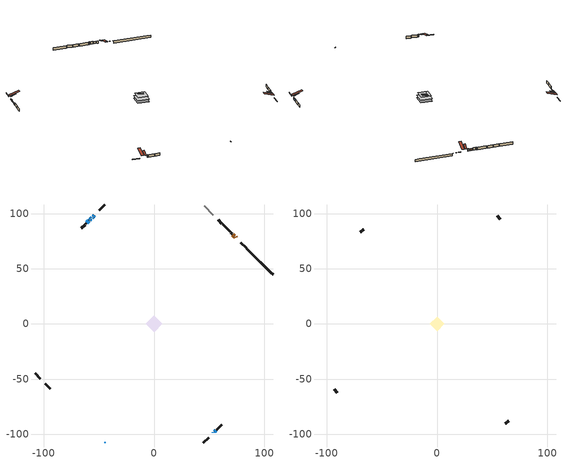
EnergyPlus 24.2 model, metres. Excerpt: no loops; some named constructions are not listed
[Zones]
conditioned space
 floor adiabatic (AdiabaticFloorConstruction): -7.49,0 0,7.49 7.49,0 0,-7.49 z0.45
 floor foundation (Slab1 construction): -7.49,0 0,7.49 7.49,0 0,-7.49 z-1.91
 wall outside (RimJoist1 construction): 44.65,-107.78 49.48,-102.95 / -107.78,-44.65 -102.95,-49.48 / -44.65,107.78 -49.48,102.95 / 83.53,68.9 78.69,73.74 z0.45:0.75
 wall outside (AdiabaticWallConstruction 1): 72.77,79.66 71.46,80.98 z0.45:2.48
 wall outside (AdiabaticWallConstruction): -54.08,98.35 -55.11,97.32 z0.45:1.59; -55.76,96.67 -56.57,95.86 z0.45:2.2; -57.23,95.2 -58.25,94.18 z0.45:1.47; 54.08,-98.35 54.26,-98.17 z0.45:2.48; 54.92,-97.51 56.14,-96.29 z0.45:2.18; -58.91,93.52 -60.71,91.72 z0.45:0.81
 wall outside (Wall2 construction): 56.8,-95.63 57.11,-95.32 / -98.35,-54.08 -98.04,-54.39 / -61.37,91.07 -61.67,90.76 / 68.9,83.53 68.59,83.84 z0.45:2.89
 wall outside (Wall4 construction): 57.77,-94.67 61.21,-91.22 / -97.38,-55.05 -93.94,-58.49 / -62.33,90.1 -65.77,86.66 / 61.57,90.86 58.13,94.3 z0.45:2.89
 wall foundation (FoundationWall1 construction): 84.18,68.25,-1.91 84.18,68.25,0.45 105.42,47.01,0.45 105.42,47.01,0.18 107.78,44.65,0.18 107.78,44.65,-1.91
 wall othersidecoefficients (AdiabaticWallConstruction 1): 74.09,78.34 73.43,79 z0.45:2.48
 wall othersidecoefficients (Wall1 construction): 70.8,81.63 69.56,82.87 z0.45:2.89
 wall othersidecoefficients (Wall3 construction): 67.94,84.49 62.23,90.2 z0.45:2.89
 wall adiabatic (Wall7 construction): 53.72,98.71 45.3,107.13 z0.45:2.89
 window (WindowConstruction): -54.08,98.35 -55.11,97.32 z0.45:1.59
 window (WindowConstruction 1): -55.76,96.67 -56.57,95.86 z0.45:2.2
 window (WindowConstruction 2): -57.23,95.2 -58.25,94.18 z0.45:1.46
 window (WindowConstruction 3): 54.08,-98.35 54.26,-98.17 z0.45:2.48
 window (WindowConstruction 4): 54.92,-97.51 56.14,-96.29 z0.45:2.18
 window (WindowConstruction 5): -58.91,93.52 -60.71,91.72 z0.45:0.81
 door inside (Door): 74.09,78.34 73.43,79 z0.45:2.48
 door (Door 1): 72.77,79.66 71.46,80.97 z0.45:2.48
 ceiling adiabatic (AdiabaticFloorConstruction): 0,-7.49 7.49,0 0,7.49 -7.49,0 z0.45
 roof outside (AdiabaticRoofConstruction): -43.94,-107.79,2.89 -43.94,-107.11,3.11 -44.65,-107.11,3.11 -44.65,-107.79,2.89
 skylight (SkylightConstruction): -43.94,-107.78,2.89 -43.94,-107.11,3.11 -44.65,-107.11,3.11 -44.65,-107.78,2.89
attic - vented
 floor to conditioned space (Floor1 construction Reversed): -6.47,0 0,6.47 6.47,0 0,-6.47 z2.89
 floor to conditioned space (Floor2 construction Reversed): -3.76,0 0,3.76 3.76,0 0,-3.76 z2.89
 wall outside (Wall5 construction): 61.87,-90.57 64.96,-87.47 / -93.28,-59.15 -90.18,-62.25 / -66.43,86 -69.53,82.9 / 57.47,94.96 54.37,98.06 z0.45:2.89
 roof outside (Roof1 construction): 51.8,-100.63,2.89 45.5,-94.32,5.86 43.84,-95.98,5.86 50.14,-102.29,2.89; -100.63,-51.8,2.89 -94.32,-45.5,5.86 -95.98,-43.84,5.86 -102.29,-50.14,2.89; -51.8,100.63,2.89 -45.5,94.32,5.86 -43.84,95.98,5.86 -50.14,102.29,2.89; 76.37,76.06,2.89 70.07,69.76,5.86 71.73,68.09,5.86 78.03,74.4,2.89
 roof outside (Roof2 construction): 53.43,-99,2.89 49.86,-95.43,4.99 48.89,-96.4,4.99 52.46,-99.97,2.89; -99,-53.43,2.89 -95.43,-49.86,4.99 -96.4,-48.89,4.99 -99.97,-52.46,2.89; -53.43,99,2.89 -49.86,95.43,4.99 -48.89,96.4,4.99 -52.46,99.97,2.89; 74.75,77.68,2.89 71.18,74.11,4.99 72.14,73.15,4.99 75.71,76.72,2.89
[Material] Roughness=Rough; Thermal Absorptance=0.9
Name | Thickness {m} | Conductivity {W/m-K} | Density {kg/m3} | Specific Heat {J/kg-K} | Solar Absorptance | Visible Absorptance
ceiling loosefill ins | 0.254 | 0.0480833 | 16.02 | 1046.75 | 0.7 | 0.7
ceiling stud and cavity | 0.1397 | 0.119125 | 65.682 | 1177.47 | 0.7 | 0.7
ceiling stud and cavity 1 | 0.1397 | 0.171725 | 65.682 | 1177.47 | 0.7 | 0.7
gypsum board | 0.0127 | 0.160291 | 801 | 837.4 | 0.6 | 0.6
[Construction]
Floor1 construction: ceiling loosefill ins, ceiling stud and cavity, gypsum board
Floor2 construction: ceiling loosefill ins, ceiling stud and cavity 1, gypsum board
[EnergyManagementSystem:OutputVariable] Type of Data in Variable=Summed; Update Frequency=ZoneTimestep
Name | EMS Variable | EMS Program or Subroutine | Units
loads_clg_ducts_annual_outvar; Energy Management System Output Variable 42 | loads_clg_ducts | component_loads_program | J
loads_clg_intgains_annual_outvar; Energy Management System Output Variable 43 | loads_clg_intgains | component_loads_program | J
loads_clg_lighting_annual_outvar; Energy Management System Output Variable 44 | loads_clg_lighting | component_loads_program | J
loads_htg_tot_annual_outvar; Energy Management System Output Variable 1; Energy Management System Output Variable 45 | loads_htg_tot | total_loads_program | J
loads_clg_tot_annual_outvar; Energy Management System Output Variable 2; Energy Management System Output Variable 46 | loads_clg_tot | total_loads_program | J
Energy Management System Output Variable 3 | htg_unmet_hours | unmet_hours_program | hr
Energy Management System Output Variable 4 | clg_unmet_hours | unmet_hours_program | hr
Energy Management System Output Variable 5 | loads_htg_roofs | component_loads_program | J
Energy Management System Output Variable 6 | loads_htg_ceilings | component_loads_program | J
Energy Management System Output Variable 7 | loads_htg_walls | component_loads_program | J
Energy Management System Output Variable 8 | loads_htg_rim_joists | component_loads_program | J
Energy Management System Output Variable 9 | loads_htg_foundation_walls | component_loads_program | J
Energy Management System Output Variable 10 | loads_htg_doors | component_loads_program | J
Energy Management System Output Variable 11 | loads_htg_windows_conduction | component_loads_program | J
Energy Management System Output Variable 12 | loads_htg_windows_solar | component_loads_program | J
Energy Management System Output Variable 13 | loads_htg_skylights_conduction | component_loads_program | J
Energy Management System Output Variable 14 | loads_htg_skylights_solar | component_loads_program | J
Energy Management System Output Variable 15 | loads_htg_floors | component_loads_program | J
Energy Management System Output Variable 16 | loads_htg_slabs | component_loads_program | J
Energy Management System Output Variable 17 | loads_htg_internal_mass | component_loads_program | J
Energy Management System Output Variable 18 | loads_htg_infil | component_loads_program | J
Energy Management System Output Variable 19 | loads_htg_natvent | component_loads_program | J
Energy Management System Output Variable 20 | loads_htg_mechvent | component_loads_program | J
Energy Management System Output Variable 21 | loads_htg_whf | component_loads_program | J
Energy Management System Output Variable 22 | loads_htg_ducts | component_loads_program | J
Energy Management System Output Variable 23 | loads_htg_intgains | component_loads_program | J
Energy Management System Output Variable 24 | loads_htg_lighting | component_loads_program | J
Energy Management System Output Variable 25 | loads_clg_roofs | component_loads_program | J
Energy Management System Output Variable 26 | loads_clg_ceilings | component_loads_program | J
Energy Management System Output Variable 27 | loads_clg_walls | component_loads_program | J
Energy Management System Output Variable 28 | loads_clg_rim_joists | component_loads_program | J
Energy Management System Output Variable 29 | loads_clg_foundation_walls | component_loads_program | J
Energy Management System Output Variable 30 | loads_clg_doors | component_loads_program | J
Energy Management System Output Variable 31 | loads_clg_windows_conduction | component_loads_program | J
Energy Management System Output Variable 32 | loads_clg_windows_solar | component_loads_program | J
Energy Management System Output Variable 33 | loads_clg_skylights_conduction | component_loads_program | J
Energy Management System Output Variable 34 | loads_clg_skylights_solar | component_loads_program | J
Energy Management System Output Variable 35 | loads_clg_floors | component_loads_program | J
Energy Management System Output Variable 36 | loads_clg_slabs | component_loads_program | J
Energy Management System Output Variable 37 | loads_clg_internal_mass | component_loads_program | J
Energy Management System Output Variable 38 | loads_clg_infil | component_loads_program | J
Energy Management System Output Variable 39 | loads_clg_natvent | component_loads_program | J
Energy Management System Output Variable 40 | loads_clg_mechvent | component_loads_program | J
Energy Management System Output Variable 41 | loads_clg_whf | component_loads_program | J
[Schedule:Day:Interval]
interior lighting schedule day: No, 01:00, 0.108182, 04:00, 0.0901515, 05:00, 0.0991667, 06:00, 0.162273, 07:00, 0.270455, 08:00, 0.342576, 10:00, 0.369621, 11:00, 0.351591, 12:00, 0.333561, 13:00, 0.324545, 14:00, 0.31553, 15:00, 0.333561, 16:00, 0.369621, 17:00, 0.450758, 18:00, 0.585985, 19:00, 0.775303, 20:00, 0.955606, 21:00, 0.991667, 22:00, 0.712197, 23:00, 0.360606, 24:00, 0.162273
interior lighting schedule day 1: No, 01:00, 0.100909, 04:00, 0.0840909, 05:00, 0.0925, 06:00, 0.151364, 07:00, 0.252273, 08:00, 0.319545, 10:00, 0.344773, 11:00, 0.327955, 12:00, 0.311136, 13:00, 0.302727, 14:00, 0.294318, 15:00, 0.311136, 16:00, 0.344773, 17:00, 0.420455, 18:00, 0.546591, 19:00, 0.723182, 20:00, 0.891364, 21:00, 0.925, 22:00, 0.664318, 23:00, 0.336364, 24:00, 0.151364
interior lighting schedule day 2: No, 01:00, 0.0927273, 04:00, 0.0772727, 05:00, 0.085, 06:00, 0.139091, 07:00, 0.231818, 08:00, 0.293636, 10:00, 0.316818, 11:00, 0.301364, 12:00, 0.285909, 13:00, 0.278182, 14:00, 0.270455, 15:00, 0.285909, 16:00, 0.316818, 17:00, 0.386364, 18:00, 0.502273, 19:00, 0.664545, 20:00, 0.819091, 21:00, 0.85, 22:00, 0.610455, 23:00, 0.309091, 24:00, 0.139091
interior lighting schedule day 3: No, 01:00, 0.0845455, 04:00, 0.0704545, 05:00, 0.0775, 06:00, 0.126818, 07:00, 0.211364, 08:00, 0.267727, 10:00, 0.288864, 11:00, 0.274773, 12:00, 0.260682, 13:00, 0.253636, 14:00, 0.246591, 15:00, 0.260682, 16:00, 0.288864, 17:00, 0.352273, 18:00, 0.457955, 19:00, 0.605909, 20:00, 0.746818, 21:00, 0.775, 22:00, 0.556591, 23:00, 0.281818, 24:00, 0.126818
interior lighting schedule day 4: No, 01:00, 0.0763636, 04:00, 0.0636364, 05:00, 0.07, 06:00, 0.114545, 07:00, 0.190909, 08:00, 0.241818, 10:00, 0.260909, 11:00, 0.248182, 12:00, 0.235455, 13:00, 0.229091, 14:00, 0.222727, 15:00, 0.235455, 16:00, 0.260909, 17:00, 0.318182, 18:00, 0.413636, 19:00, 0.547273, 20:00, 0.674545, 21:00, 0.7, 22:00, 0.502727, 23:00, 0.254545, 24:00, 0.114545
interior lighting schedule day 5: No, 01:00, 0.0727273, 04:00, 0.0606061, 05:00, 0.0666667, 06:00, 0.109091, 07:00, 0.181818, 08:00, 0.230303, 10:00, 0.248485, 11:00, 0.236364, 12:00, 0.224242, 13:00, 0.218182, 14:00, 0.212121, 15:00, 0.224242, 16:00, 0.248485, 17:00, 0.30303, 18:00, 0.393939, 19:00, 0.521212, 20:00, 0.642424, 21:00, 0.666667, 22:00, 0.478788, 23:00, 0.242424, 24:00, 0.109091
interior lighting schedule day 6: No, 01:00, 0.0745455, 04:00, 0.0621212, 05:00, 0.0683333, 06:00, 0.111818, 07:00, 0.186364, 08:00, 0.236061, 10:00, 0.254697, 11:00, 0.242273, 12:00, 0.229848, 13:00, 0.223636, 14:00, 0.217424, 15:00, 0.229848, 16:00, 0.254697, 17:00, 0.310606, 18:00, 0.403788, 19:00, 0.534242, 20:00, 0.658485, 21:00, 0.683333, 22:00, 0.490758, 23:00, 0.248485, 24:00, 0.111818
interior lighting schedule day 7: No, 01:00, 0.08, 04:00, 0.0666667, 05:00, 0.0733333, 06:00, 0.12, 07:00, 0.2, 08:00, 0.253333, 10:00, 0.273333, 11:00, 0.26, 12:00, 0.246667, 13:00, 0.24, 14:00, 0.233333, 15:00, 0.246667, 16:00, 0.273333, 17:00, 0.333333, 18:00, 0.433333, 19:00, 0.573333, 20:00, 0.706667, 21:00, 0.733333, 22:00, 0.526667, 23:00, 0.266667, 24:00, 0.12
interior lighting schedule day 8: No, 01:00, 0.0890909, 04:00, 0.0742424, 05:00, 0.0816667, 06:00, 0.133636, 07:00, 0.222727, 08:00, 0.282121, 10:00, 0.304394, 11:00, 0.289545, 12:00, 0.274697, 13:00, 0.267273, 14:00, 0.259848, 15:00, 0.274697, 16:00, 0.304394, 17:00, 0.371212, 18:00, 0.482576, 19:00, 0.638485, 20:00, 0.78697, 21:00, 0.816667, 22:00, 0.586515, 23:00, 0.29697, 24:00, 0.133636
interior lighting schedule day 9: No, 01:00, 0.0972727, 04:00, 0.0810606, 05:00, 0.0891667, 06:00, 0.145909, 07:00, 0.243182, 08:00, 0.30803, 10:00, 0.332348, 11:00, 0.316136, 12:00, 0.299924, 13:00, 0.291818, 14:00, 0.283712, 15:00, 0.299924, 16:00, 0.332348, 17:00, 0.405303, 18:00, 0.526894, 19:00, 0.697121, 20:00, 0.859242, 21:00, 0.891667, 22:00, 0.640379, 23:00, 0.324242, 24:00, 0.145909
interior lighting schedule day 10: No, 01:00, 0.105455, 04:00, 0.0878788, 05:00, 0.0966667, 06:00, 0.158182, 07:00, 0.263636, 08:00, 0.333939, 10:00, 0.360303, 11:00, 0.342727, 12:00, 0.325152, 13:00, 0.316364, 14:00, 0.307576, 15:00, 0.325152, 16:00, 0.360303, 17:00, 0.439394, 18:00, 0.571212, 19:00, 0.755758, 20:00, 0.931515, 21:00, 0.966667, 22:00, 0.694242, 23:00, 0.351515, 24:00, 0.158182
interior lighting schedule day 11: No, 01:00, 0.109091, 04:00, 0.0909091, 05:00, 0.1, 06:00, 0.163636, 07:00, 0.272727, 08:00, 0.345455, 10:00, 0.372727, 11:00, 0.354545, 12:00, 0.336364, 13:00, 0.327273, 14:00, 0.318182, 15:00, 0.336364, 16:00, 0.372727, 17:00, 0.454545, 18:00, 0.590909, 19:00, 0.781818, 20:00, 0.963636, 21:00, 1, 22:00, 0.718182, 23:00, 0.363636, 24:00, 0.163636
interior lighting schedule default day; occupants schedule default day; clothes dryer schedule default day; cooking range schedule default day; mech vent bath fan 0 schedule default day; mech vent bath fan 1 schedule default day; mech vent range fan 0 schedule default day; misc plug loads schedule default day; general water use schedule default day; clothes dryer exhaust 0 schedule default day; cooling season schedule day; cooling season schedule day 2; cooling season schedule default day; exterior lighting schedule default day; natural vent schedule default day: No, 24:00, 0
occupants schedule day: No, 05:00, 0.426829, 06:00, 0.719512, 07:00, 1, 08:00, 0.670732, 09:00, 0.329268, 14:00, 0.170732, 15:00, 0.231707, 16:00, 0.329268, 17:00, 0.5, 18:00, 0.670732, 19:00, 0.829268, 21:00, 1, 22:00, 0.853659, 23:00, 0.646341, 24:00, 0.426829
clothes dryer schedule day; clothes dryer exhaust 0 schedule day: No, 01:00, 0.123457, 02:00, 0.0740741, 03:00, 0.0493827, 04:00, 0.0246914, 05:00, 0.0493827, 06:00, 0.0740741, 07:00, 0.197531, 08:00, 0.395062, 09:00, 0.592593, 10:00, 0.839506, 11:00, 0.962963, 12:00, 1, 13:00, 0.91358, 14:00, 0.82716, 15:00, 0.716049, 16:00, 0.753086, 17:00, 0.679012, 18:00, 0.666667, 20:00, 0.62963, 21:00, 0.641975, 22:00, 0.666667, 23:00, 0.54321, 24:00, 0.296296
cooking range schedule day: No, 05:00, 0.0597015, 06:00, 0.11194, 07:00, 0.171642, 08:00, 0.291045, 11:00, 0.343284, 12:00, 0.402985, 13:00, 0.462687, 14:00, 0.343284, 15:00, 0.291045, 16:00, 0.402985, 17:00, 0.567164, 18:00, 1, 19:00, 0.850746, 20:00, 0.432836, 21:00, 0.291045, 22:00, 0.231343, 23:00, 0.171642, 24:00, 0.11194
mech vent bath fan 0 schedule day; mech vent bath fan 1 schedule day: No, 07:00, 0, 08:00, 1, 09:00, 0.2, 24:00, 0
mech vent range fan 0 schedule day: No, 18:00, 0, 19:00, 1, 20:00, 0.2, 24:00, 0
misc plug loads schedule day: No, 06:00, 0.705882, 07:00, 0.745098, 08:00, 0.803922, 15:00, 0.823529, 16:00, 0.862745, 17:00, 0.921569, 18:00, 0.980392, 19:00, 1, 20:00, 0.980392, 21:00, 0.941176, 22:00, 0.862745, 23:00, 0.784314, 24:00, 0.72549
general water use schedule day: No, 01:00, 0.315068, 03:00, 0.287671, 04:00, 0.342466, 05:00, 0.369863, 06:00, 0.520548, 07:00, 0.60274, 08:00, 0.534247, 10:00, 0.506849, 11:00, 0.465753, 14:00, 0.479452, 15:00, 0.534247, 16:00, 0.589041, 17:00, 0.69863, 18:00, 0.876712, 19:00, 0.890411, 20:00, 0.986301, 21:00, 1, 22:00, 0.863014, 23:00, 0.616438, 24:00, 0.465753
cooling season schedule day 1: No, 24:00, 1
exterior lighting schedule day: No, 01:00, 0.566667, 03:00, 0.524167, 05:00, 0.495833, 06:00, 0.5525, 07:00, 0.623333, 08:00, 0.580833, 09:00, 0.439167, 10:00, 0.354167, 12:00, 0.34, 13:00, 0.354167, 14:00, 0.396667, 15:00, 0.425, 16:00, 0.495833, 17:00, 0.623333, 18:00, 0.793333, 19:00, 0.906667, 20:00, 0.963333, 21:00, 0.991667, 22:00, 0.920833, 23:00, 0.793333, 24:00, 0.665833
exterior lighting schedule day 1: No, 01:00, 0.528571, 03:00, 0.488929, 05:00, 0.4625, 06:00, 0.515357, 07:00, 0.581429, 08:00, 0.541786, 09:00, 0.409643, 10:00, 0.330357, 12:00, 0.317143, 13:00, 0.330357, 14:00, 0.37, 15:00, 0.396429, 16:00, 0.4625, 17:00, 0.581429, 18:00, 0.74, 19:00, 0.845714, 20:00, 0.898571, 21:00, 0.925, 22:00, 0.858929, 23:00, 0.74, 24:00, 0.621071
exterior lighting schedule day 10: No, 01:00, 0.552381, 03:00, 0.510952, 05:00, 0.483333, 06:00, 0.538571, 07:00, 0.607619, 08:00, 0.56619, 09:00, 0.428095, 10:00, 0.345238, 12:00, 0.331429, 13:00, 0.345238, 14:00, 0.386667, 15:00, 0.414286, 16:00, 0.483333, 17:00, 0.607619, 18:00, 0.773333, 19:00, 0.88381, 20:00, 0.939048, 21:00, 0.966667, 22:00, 0.897619, 23:00, 0.773333, 24:00, 0.649048
exterior lighting schedule day 11: No, 01:00, 0.571429, 03:00, 0.528571, 05:00, 0.5, 06:00, 0.557143, 07:00, 0.628571, 08:00, 0.585714, 09:00, 0.442857, 10:00, 0.357143, 12:00, 0.342857, 13:00, 0.357143, 14:00, 0.4, 15:00, 0.428571, 16:00, 0.5, 17:00, 0.628571, 18:00, 0.8, 19:00, 0.914286, 20:00, 0.971429, 21:00, 1, 22:00, 0.928571, 23:00, 0.8, 24:00, 0.671429
exterior lighting schedule day 2: No, 01:00, 0.485714, 03:00, 0.449286, 05:00, 0.425, 06:00, 0.473571, 07:00, 0.534286, 08:00, 0.497857, 09:00, 0.376429, 10:00, 0.303571, 12:00, 0.291429, 13:00, 0.303571, 14:00, 0.34, 15:00, 0.364286, 16:00, 0.425, 17:00, 0.534286, 18:00, 0.68, 19:00, 0.777143, 20:00, 0.825714, 21:00, 0.85, 22:00, 0.789286, 23:00, 0.68, 24:00, 0.570714
exterior lighting schedule day 3: No, 01:00, 0.442857, 03:00, 0.409643, 05:00, 0.3875, 06:00, 0.431786, 07:00, 0.487143, 08:00, 0.453929, 09:00, 0.343214, 10:00, 0.276786, 12:00, 0.265714, 13:00, 0.276786, 14:00, 0.31, 15:00, 0.332143, 16:00, 0.3875, 17:00, 0.487143, 18:00, 0.62, 19:00, 0.708571, 20:00, 0.752857, 21:00, 0.775, 22:00, 0.719643, 23:00, 0.62, 24:00, 0.520357
exterior lighting schedule day 4: No, 01:00, 0.4, 03:00, 0.37, 05:00, 0.35, 06:00, 0.39, 07:00, 0.44, 08:00, 0.41, 09:00, 0.31, 10:00, 0.25, 12:00, 0.24, 13:00, 0.25, 14:00, 0.28, 15:00, 0.3, 16:00, 0.35, 17:00, 0.44, 18:00, 0.56, 19:00, 0.64, 20:00, 0.68, 21:00, 0.7, 22:00, 0.65, 23:00, 0.56, 24:00, 0.47
exterior lighting schedule day 5: No, 01:00, 0.380952, 03:00, 0.352381, 05:00, 0.333333, 06:00, 0.371429, 07:00, 0.419048, 08:00, 0.390476, 09:00, 0.295238, 10:00, 0.238095, 12:00, 0.228571, 13:00, 0.238095, 14:00, 0.266667, 15:00, 0.285714, 16:00, 0.333333, 17:00, 0.419048, 18:00, 0.533333, 19:00, 0.609524, 20:00, 0.647619, 21:00, 0.666667, 22:00, 0.619048, 23:00, 0.533333, 24:00, 0.447619
exterior lighting schedule day 6: No, 01:00, 0.390476, 03:00, 0.36119, 05:00, 0.341667, 06:00, 0.380714, 07:00, 0.429524, 08:00, 0.400238, 09:00, 0.302619, 10:00, 0.244048, 12:00, 0.234286, 13:00, 0.244048, 14:00, 0.273333, 15:00, 0.292857, 16:00, 0.341667, 17:00, 0.429524, 18:00, 0.546667, 19:00, 0.624762, 20:00, 0.66381, 21:00, 0.683333, 22:00, 0.634524, 23:00, 0.546667, 24:00, 0.45881
exterior lighting schedule day 7: No, 01:00, 0.419048, 03:00, 0.387619, 05:00, 0.366667, 06:00, 0.408571, 07:00, 0.460952, 08:00, 0.429524, 09:00, 0.324762, 10:00, 0.261905, 12:00, 0.251429, 13:00, 0.261905, 14:00, 0.293333, 15:00, 0.314286, 16:00, 0.366667, 17:00, 0.460952, 18:00, 0.586667, 19:00, 0.670476, 20:00, 0.712381, 21:00, 0.733333, 22:00, 0.680952, 23:00, 0.586667, 24:00, 0.492381
exterior lighting schedule day 8: No, 01:00, 0.466667, 03:00, 0.431667, 05:00, 0.408333, 06:00, 0.455, 07:00, 0.513333, 08:00, 0.478333, 09:00, 0.361667, 10:00, 0.291667, 12:00, 0.28, 13:00, 0.291667, 14:00, 0.326667, 15:00, 0.35, 16:00, 0.408333, 17:00, 0.513333, 18:00, 0.653333, 19:00, 0.746667, 20:00, 0.793333, 21:00, 0.816667, 22:00, 0.758333, 23:00, 0.653333, 24:00, 0.548333
exterior lighting schedule day 9: No, 01:00, 0.509524, 03:00, 0.47131, 05:00, 0.445833, 06:00, 0.496786, 07:00, 0.560476, 08:00, 0.522262, 09:00, 0.394881, 10:00, 0.318452, 12:00, 0.305714, 13:00, 0.318452, 14:00, 0.356667, 15:00, 0.382143, 16:00, 0.445833, 17:00, 0.560476, 18:00, 0.713333, 19:00, 0.815238, 20:00, 0.86619, 21:00, 0.891667, 22:00, 0.827976, 23:00, 0.713333, 24:00, 0.59869
[Schedule:Week:Daily]
clothes dryer exhaust 0 schedule Week Rule - Jan1-Dec31: clothes dryer exhaust 0 schedule day, clothes dryer exhaust 0 schedule day, clothes dryer exhaust 0 schedule day, clothes dryer exhaust 0 schedule day, clothes dryer exhaust 0 schedule day, clothes dryer exhaust 0 schedule day, clothes dryer exhaust 0 schedule day, clothes dryer exhaust 0 schedule default day, clothes dryer exhaust 0 schedule default day, clothes dryer exhaust 0 schedule default day, clothes dryer exhaust 0 schedule default day, clothes dryer exhaust 0 schedule default day
cooling season schedule Week Rule - Jan1-May26: cooling season schedule day, cooling season schedule day, cooling season schedule day, cooling season schedule day, cooling season schedule day, cooling season schedule day, cooling season schedule day, cooling season schedule default day, cooling season schedule default day, cooling season schedule default day, cooling season schedule default day, cooling season schedule default day
cooling season schedule Week Rule - May27-Jun2: cooling season schedule day, cooling season schedule day, cooling season schedule day, cooling season schedule day, cooling season schedule day, cooling season schedule day 1, cooling season schedule day 1, cooling season schedule default day, cooling season schedule default day, cooling season schedule default day, cooling season schedule default day, cooling season schedule default day
cooling season schedule Week Rule - Jun3-Aug25: cooling season schedule day 1, cooling season schedule day 1, cooling season schedule day 1, cooling season schedule day 1, cooling season schedule day 1, cooling season schedule day 1, cooling season schedule day 1, cooling season schedule default day, cooling season schedule default day, cooling season schedule default day, cooling season schedule default day, cooling season schedule default day
cooling season schedule Week Rule - Aug26-Sep1: cooling season schedule day 1, cooling season schedule day 1, cooling season schedule day 1, cooling season schedule day 1, cooling season schedule day 1, cooling season schedule day 1, cooling season schedule day 2, cooling season schedule default day, cooling season schedule default day, cooling season schedule default day, cooling season schedule default day, cooling season schedule default day
cooling season schedule Week Rule - Sep2-Dec31: cooling season schedule day 2, cooling season schedule day 2, cooling season schedule day 2, cooling season schedule day 2, cooling season schedule day 2, cooling season schedule day 2, cooling season schedule day 2, cooling season schedule default day, cooling season schedule default day, cooling season schedule default day, cooling season schedule default day, cooling season schedule default day
exterior lighting schedule Week Rule - Aug5-Aug25: exterior lighting schedule day 7, exterior lighting schedule day 7, exterior lighting schedule day 7, exterior lighting schedule day 7, exterior lighting schedule day 7, exterior lighting schedule day 7, exterior lighting schedule day 7, exterior lighting schedule default day, exterior lighting schedule default day, exterior lighting schedule default day, exterior lighting schedule default day, exterior lighting schedule default day
exterior lighting schedule Week Rule - Aug26-Sep1: exterior lighting schedule day 7, exterior lighting schedule day 7, exterior lighting schedule day 7, exterior lighting schedule day 7, exterior lighting schedule day 7, exterior lighting schedule day 7, exterior lighting schedule day 8, exterior lighting schedule default day, exterior lighting schedule default day, exterior lighting schedule default day, exterior lighting schedule default day, exterior lighting schedule default day
exterior lighting schedule Week Rule - Sep2-Sep29: exterior lighting schedule day 8, exterior lighting schedule day 8, exterior lighting schedule day 8, exterior lighting schedule day 8, exterior lighting schedule day 8, exterior lighting schedule day 8, exterior lighting schedule day 8, exterior lighting schedule default day, exterior lighting schedule default day, exterior lighting schedule default day, exterior lighting schedule default day, exterior lighting schedule default day
exterior lighting schedule Week Rule - Sep30-Oct6: exterior lighting schedule day 8, exterior lighting schedule day 9, exterior lighting schedule day 9, exterior lighting schedule day 9, exterior lighting schedule day 9, exterior lighting schedule day 9, exterior lighting schedule day 9, exterior lighting schedule default day, exterior lighting schedule default day, exterior lighting schedule default day, exterior lighting schedule default day, exterior lighting schedule default day
exterior lighting schedule Week Rule - Oct7-Oct27: exterior lighting schedule day 9, exterior lighting schedule day 9, exterior lighting schedule day 9, exterior lighting schedule day 9, exterior lighting schedule day 9, exterior lighting schedule day 9, exterior lighting schedule day 9, exterior lighting schedule default day, exterior lighting schedule default day, exterior lighting schedule default day, exterior lighting schedule default day, exterior lighting schedule default day
exterior lighting schedule Week Rule - Oct28-Nov3: exterior lighting schedule day 9, exterior lighting schedule day 9, exterior lighting schedule day 9, exterior lighting schedule day 9, exterior lighting schedule day 10, exterior lighting schedule day 10, exterior lighting schedule day 10, exterior lighting schedule default day, exterior lighting schedule default day, exterior lighting schedule default day, exterior lighting schedule default day, exterior lighting schedule default day
exterior lighting schedule Week Rule - Nov4-Nov24: exterior lighting schedule day 10, exterior lighting schedule day 10, exterior lighting schedule day 10, exterior lighting schedule day 10, exterior lighting schedule day 10, exterior lighting schedule day 10, exterior lighting schedule day 10, exterior lighting schedule default day, exterior lighting schedule default day, exterior lighting schedule default day, exterior lighting schedule default day, exterior lighting schedule default day
exterior lighting schedule Week Rule - Nov25-Dec1: exterior lighting schedule day 10, exterior lighting schedule day 10, exterior lighting schedule day 10, exterior lighting schedule day 10, exterior lighting schedule day 10, exterior lighting schedule day 10, exterior lighting schedule day 11, exterior lighting schedule default day, exterior lighting schedule default day, exterior lighting schedule default day, exterior lighting schedule default day, exterior lighting schedule default day
exterior lighting schedule Week Rule - Dec2-Dec31: exterior lighting schedule day 11, exterior lighting schedule day 11, exterior lighting schedule day 11, exterior lighting schedule day 11, exterior lighting schedule day 11, exterior lighting schedule day 11, exterior lighting schedule day 11, exterior lighting schedule default day, exterior lighting schedule default day, exterior lighting schedule default day, exterior lighting schedule default day, exterior lighting schedule default day
natural vent schedule Week Rule - Jan1-Dec31: natural vent schedule default day, natural vent schedule default day, natural vent schedule default day, natural vent schedule default day, natural vent schedule default day, natural vent schedule default day, natural vent schedule default day, natural vent schedule default day, natural vent schedule default day, natural vent schedule default day, natural vent schedule default day, natural vent schedule default day
[Schedule:Year]
clothes dryer exhaust 0 schedule: clothes dryer exhaust 0 schedule Week Rule - Jan1-Dec31, 1, 1, 12, 31
cooling season schedule: cooling season schedule Week Rule - Jan1-May26, 1, 1, 5, 26, cooling season schedule Week Rule - May27-Jun2, 5, 27, 6, 2, cooling season schedule Week Rule - Jun3-Aug25, 6, 3, 8, 25, cooling season schedule Week Rule - Aug26-Sep1, 8, 26, 9, 1, cooling season schedule Week Rule - Sep2-Dec31, 9, 2, 12, 31
natural vent schedule: natural vent schedule Week Rule - Jan1-Dec31, 1, 1, 12, 31
